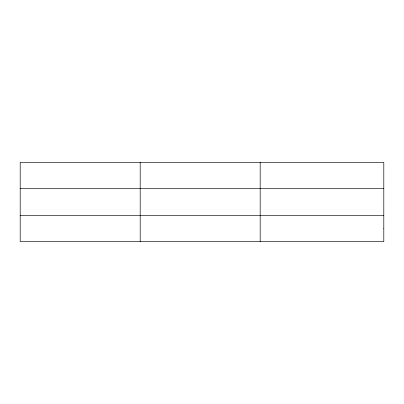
<?xml version="1.0" encoding="UTF-8"?>
<svg xmlns="http://www.w3.org/2000/svg" width="404" height="404" viewBox="0 0 404 404"><rect width="100%" height="100%" fill="white"/><g stroke="black" fill="none" stroke-linecap="round" stroke-linejoin="round"><path stroke-width="0.61" d="M140.188 241.562L140.188 162.438M260.176 241.562L260.176 162.438M20.2 188.547L383.8 188.547M20.2 215.453L383.8 215.453M383.8 228.507L383.8 241.562L20.2 241.562L20.2 162.438L383.8 162.438L383.8 228.507"/></g></svg>
